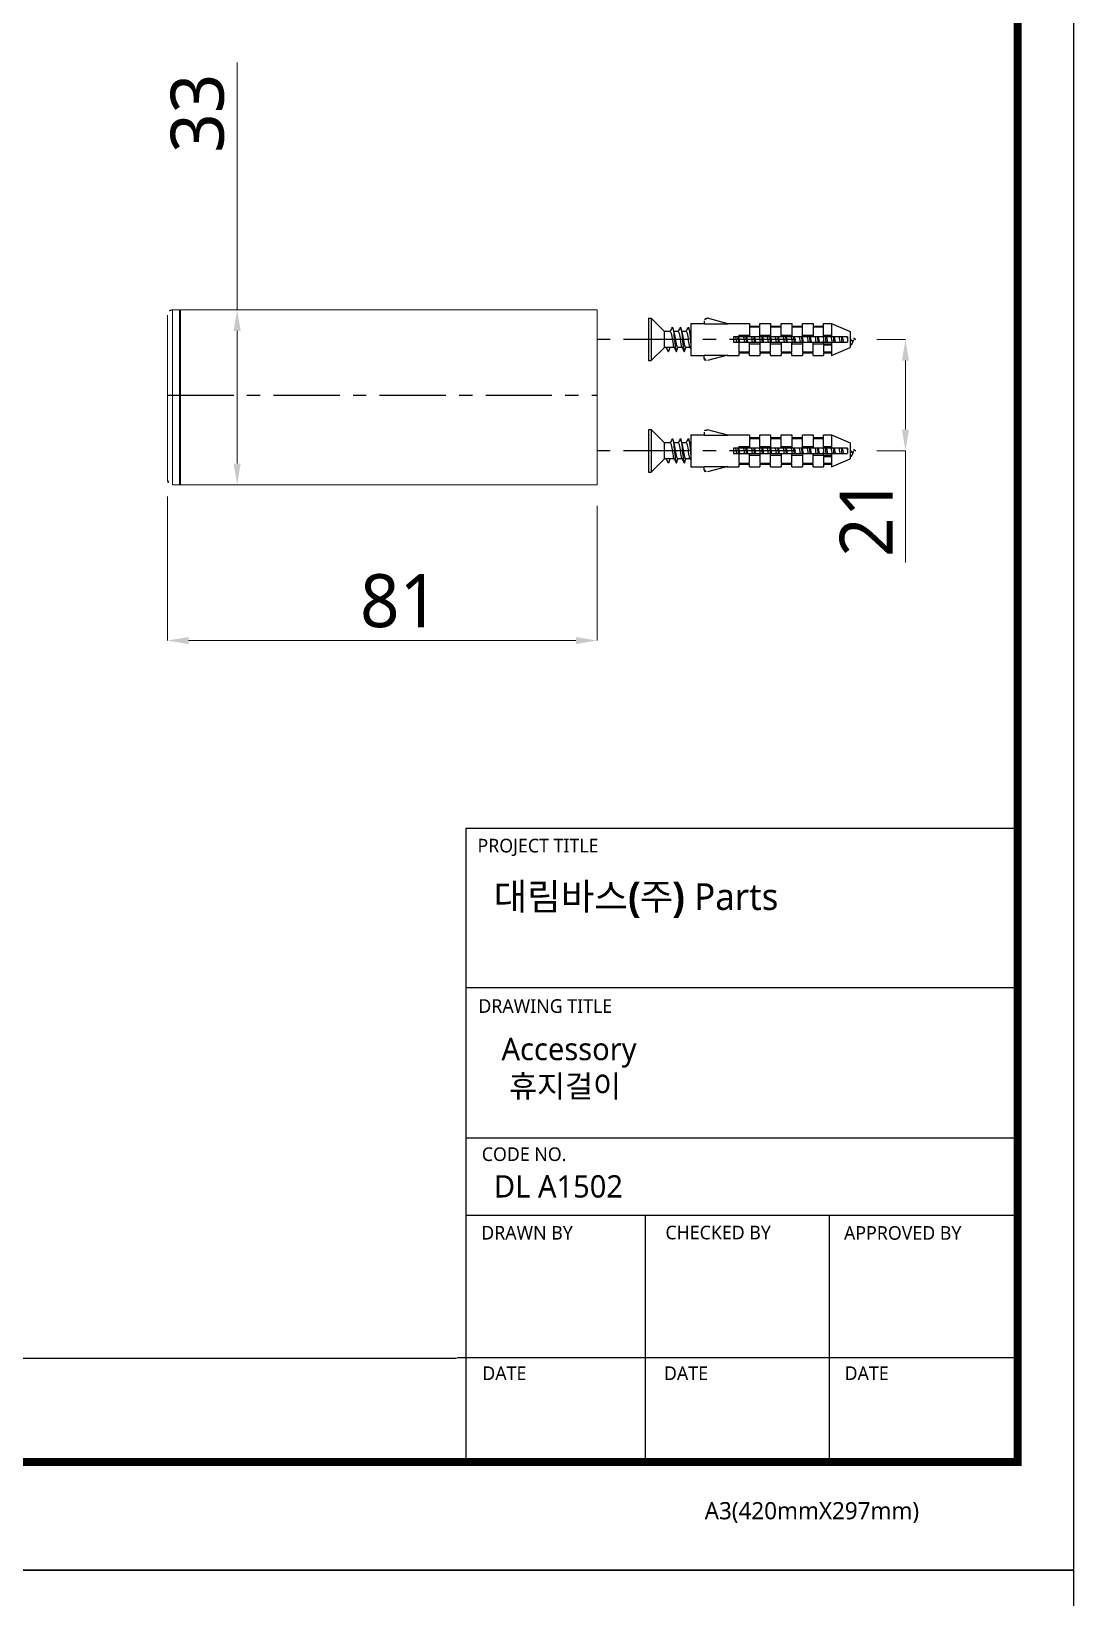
# Model space of a CAD drawing. Extents: x 16296675745 to 16296677481, y -37409619395 to -37409618123.
# Drawn here: x 16296676919 to 16296677115.5, y -37409618707.7 to -37409618412.5 of the extents above; entities that cross this region are included whole.
import ezdxf

# ---------------------------------------------------------------- set-up
doc = ezdxf.new("R2010")
doc.units = 0
doc.header["$LTSCALE"] = 10
doc.header["$MEASUREMENT"] = 0
doc.header["$PDMODE"] = 3
doc.header["$PDSIZE"] = -10
doc.linetypes.add('CENTER', pattern=[2, 1.25, -0.25, 0.25, -0.25])
doc.layers.get('0').update_dxf_attribs({"linetype": 'CONTINUOUS'})
doc.layers.get('DEFPOINTS').update_dxf_attribs({"linetype": 'CONTINUOUS'})
doc.styles.add('Daelim Dimension', font='')
doc.styles.get('Daelim Dimension').set_extended_font_data('NanumGothic')
doc.dimstyles.new('DEFAULT', dxfattribs={"dimscale": 2, "dimtxt": 2, "dimasz": 2, "dimexe": 0, "dimexo": 2, "dimgap": 1, "dimtad": 1, "dimdec": 1, "dimzin": 9, "dimdsep": 46, "dimtxsty": 'Daelim Dimension', "dimcen": 0.5, "dimclrd": 252, "dimclre": 252, "dimclrt": 3, "dimadec": 1, "dimazin": 0, "dimtfac": 1, "dimtdec": 1, "dimtix": 1, "dimtmove": 0, "dimatfit": 3, "dimfxl": 1, "dimtolj": 1, "dimtzin": 1, "dimlwd": 9, "dimlwe": 9, "dimarcsym": 0})

# ---------------------------------------------------------------- blocks, each defined once
blk = doc.blocks.new('*D22')
at = {"color": 5, "lineweight": 9, "transparency": 16777216}
for p, q in [((16296676944.68835, -37409618500.18749), (16296676944.68835, -37409618527.34807)), ((16296677025.68835, -37409618501.9872), (16296677025.68835, -37409618527.34807)), ((16296677021.68835, -37409618527.34807), (16296676948.68835, -37409618527.34807))]:
    blk.add_line(p, q, dxfattribs=at)
at = {"color": 5, "transparency": 16777216}
for points in [[(16296676948.68835, -37409618526.6814), (16296676948.68835, -37409618528.01473), (16296676944.68835, -37409618527.34807)], [(16296677021.68835, -37409618526.6814), (16296677021.68835, -37409618528.01473), (16296677025.68835, -37409618527.34807)]]:
    blk.add_solid(points, dxfattribs=at)
at = {"layer": 'DEFPOINTS', "color": 0, "transparency": 16777216}
for p in [(16296676944.68835, -37409618496.18749), (16296677025.68835, -37409618497.9872), (16296676944.68835, -37409618527.34807)]:
    blk.add_point(p, dxfattribs=at)
at = {"color": 7, "transparency": 16777216, "insert": (16296676988.45468, -37409618519.90458), "char_height": 10, "attachment_point": 5, "style": 'Daelim Dimension'}
blk.add_mtext('\\A1;81', dxfattribs=at)
blk = doc.blocks.new('*D23')
at = {"color": 5, "lineweight": 9, "transparency": 16777216}
for p, q in [((16296676957.84117, -37409618464.98896), (16296676957.84117, -37409618418.36848)), ((16296676950.98661, -37409618464.98896), (16296676957.84117, -37409618464.98896)), ((16296676957.84117, -37409618493.9872), (16296676957.84117, -37409618468.98896)), ((16296676951.18835, -37409618497.9872), (16296676957.84117, -37409618497.9872))]:
    blk.add_line(p, q, dxfattribs=at)
at = {"color": 5, "transparency": 16777216}
for points in [[(16296676957.1745, -37409618468.98896), (16296676958.50783, -37409618468.98896), (16296676957.84117, -37409618464.98896)], [(16296676957.1745, -37409618493.9872), (16296676958.50783, -37409618493.9872), (16296676957.84117, -37409618497.9872)]]:
    blk.add_solid(points, dxfattribs=at)
at = {"layer": 'DEFPOINTS', "color": 0, "transparency": 16777216}
for p in [(16296676946.98661, -37409618464.98896), (16296676957.84117, -37409618464.98896), (16296676947.18835, -37409618497.9872)]:
    blk.add_point(p, dxfattribs=at)
at = {"color": 7, "transparency": 16777216, "insert": (16296676950.39053, -37409618427.96505), "char_height": 10, "attachment_point": 5, "rotation": 90, "style": 'Daelim Dimension'}
blk.add_mtext('\\A1;33', dxfattribs=at)
blk = doc.blocks.new('*D21')
at = {"color": 5, "lineweight": 9, "transparency": 16777216}
for p, q in [((16296677078.3871, -37409618470.593918), (16296677083.81526, -37409618470.593918)), ((16296677083.81526, -37409618474.593918), (16296677083.81526, -37409618487.593918)), ((16296677078.3871, -37409618491.593918), (16296677083.81526, -37409618491.593918)), ((16296677083.81526, -37409618491.593918), (16296677083.81526, -37409618512.655434))]:
    blk.add_line(p, q, dxfattribs=at)
at = {"color": 5, "transparency": 16777216}
for points in [[(16296677083.14859, -37409618474.593918), (16296677084.48192, -37409618474.593918), (16296677083.81526, -37409618470.593918)], [(16296677083.14859, -37409618487.593918), (16296677084.48192, -37409618487.593918), (16296677083.81526, -37409618491.593918)]]:
    blk.add_solid(points, dxfattribs=at)
at = {"layer": 'DEFPOINTS', "color": 0, "transparency": 16777216}
for p in [(16296677074.3871, -37409618470.593918), (16296677074.3871, -37409618491.593918), (16296677083.81526, -37409618491.593918)]:
    blk.add_point(p, dxfattribs=at)
at = {"color": 7, "transparency": 16777216, "insert": (16296677076.421841, -37409618504.12468), "char_height": 10, "attachment_point": 5, "rotation": 90, "style": 'Daelim Dimension'}
blk.add_mtext('\\A1;21', dxfattribs=at)

msp = doc.modelspace()

# ---------------------------------------------------------------- linework, layer by layer
at = {"color": 7, "linetype": 'Continuous', "lineweight": 15}
for p, q in [((16296676944.688351, -37409618496.187492), (16296676944.688351, -37409618466.000328)), ((16296676946.98661, -37409618464.98896), (16296676945.67963, -37409618465.000366)), ((16296677025.688351, -37409618464.987198), (16296676947.188351, -37409618464.987198)), ((16296676947.188351, -37409618464.987198), (16296676947.188351, -37409618497.987198)), ((16296677025.688351, -37409618464.987198), (16296677025.688351, -37409618497.987198)), ((16296676944.688351, -37409618496.974068), (16296676944.688351, -37409618496.187492)), ((16296676945.67963, -37409618497.97403), (16296676946.98661, -37409618497.985443)), ((16296676947.188351, -37409618497.987198), (16296677025.688351, -37409618497.987198))]:
    msp.add_line(p, q, dxfattribs=at)
at = {"color": 8, "linetype": 'Continuous', "lineweight": 15}
for p, q in [((16296676945.67963, -37409618465.000366), (16296676945.67963, -37409618497.97403)), ((16296676946.98661, -37409618497.985443), (16296676946.98661, -37409618464.98896))]:
    msp.add_line(p, q, dxfattribs=at)
at = {"color": 7, "linetype": 'Continuous'}
for p, q in [((16296677035.387091, -37409618466.593918), (16296677035.887091, -37409618466.593918)), ((16296677035.387091, -37409618466.593918), (16296677035.387091, -37409618474.593903)), ((16296677035.887091, -37409618466.593918), (16296677038.38711, -37409618469.09391)), ((16296677035.887091, -37409618466.593918), (16296677035.887091, -37409618474.593918)), ((16296677039.480101, -37409618469.093918), (16296677038.3871, -37409618469.093918)), ((16296677038.38711, -37409618472.09391), (16296677038.38711, -37409618469.09391)), ((16296677039.52795, -37409618468.93573), (16296677039.444019, -37409618469.09391)), ((16296677040.243441, -37409618469.268494), (16296677040.184891, -37409618469.09391)), ((16296677040.980101, -37409618469.093918), (16296677040.184891, -37409618469.093918)), ((16296677041.02796, -37409618468.93573), (16296677040.944031, -37409618469.09391)), ((16296677041.74341, -37409618469.268494), (16296677041.667749, -37409618469.04277)), ((16296677042.480101, -37409618469.093918), (16296677041.684891, -37409618469.093918)), ((16296677043.24342, -37409618469.268494), (16296677043.167721, -37409618469.04277)), ((16296677043.3871, -37409618469.093918), (16296677043.184891, -37409618469.093918)), ((16296677043.3871, -37409618467.593918), (16296677045.887091, -37409618467.593918)), ((16296677043.3871, -37409618467.593918), (16296677043.3871, -37409618473.593918)), ((16296677045.887091, -37409618467.63588), (16296677050.341579, -37409618467.63588)), ((16296677045.8871, -37409618467.093918), (16296677045.8871, -37409618467.63588)), ((16296677050.34157, -37409618467.63588), (16296677046.51651, -37409618466.610947)), ((16296677050.184959, -37409618467.593918), (16296677054.387079, -37409618467.593918)), ((16296677054.387079, -37409618467.593918), (16296677054.387079, -37409618468.09391)), ((16296677054.387079, -37409618468.09391), (16296677056.387079, -37409618468.09391)), ((16296677054.387079, -37409618468.244217), (16296677056.387079, -37409618468.244217)), ((16296677054.387079, -37409618468.244217), (16296677054.387079, -37409618470.09391)), ((16296677056.387079, -37409618467.593918), (16296677058.387079, -37409618467.593918)), ((16296677056.387079, -37409618468.09391), (16296677056.387079, -37409618467.593971)), ((16296677056.387079, -37409618470.09391), (16296677056.387079, -37409618468.244217)), ((16296677058.387079, -37409618467.593971), (16296677058.387079, -37409618468.09391)), ((16296677058.387079, -37409618468.09391), (16296677060.387079, -37409618468.09391)), ((16296677058.387079, -37409618468.244217), (16296677060.387079, -37409618468.244217)), ((16296677058.387079, -37409618468.244217), (16296677058.387079, -37409618470.09391)), ((16296677060.387079, -37409618467.593918), (16296677062.387079, -37409618467.593918)), ((16296677060.387079, -37409618468.09391), (16296677060.387079, -37409618467.593971)), ((16296677060.387079, -37409618470.09391), (16296677060.387079, -37409618468.244217)), ((16296677062.387079, -37409618467.593971), (16296677062.387079, -37409618468.09391)), ((16296677062.387079, -37409618468.09391), (16296677064.387091, -37409618468.09391)), ((16296677062.387079, -37409618468.244217), (16296677064.387091, -37409618468.244217)), ((16296677062.387079, -37409618468.244217), (16296677062.387079, -37409618470.09391)), ((16296677064.387091, -37409618467.593918), (16296677066.387091, -37409618467.593918)), ((16296677064.387091, -37409618468.09391), (16296677064.387091, -37409618467.593971)), ((16296677064.387091, -37409618470.09391), (16296677064.387091, -37409618468.244217)), ((16296677066.387091, -37409618467.593971), (16296677066.387091, -37409618468.09391)), ((16296677066.387091, -37409618468.09391), (16296677068.387091, -37409618468.09391)), ((16296677066.387091, -37409618468.244217), (16296677068.387091, -37409618468.244217)), ((16296677066.387091, -37409618468.244217), (16296677066.387091, -37409618470.09391)), ((16296677068.387091, -37409618467.593918), (16296677069.8871, -37409618467.593918)), ((16296677068.387091, -37409618468.09391), (16296677068.387091, -37409618467.593971)), ((16296677068.387091, -37409618470.09391), (16296677068.387091, -37409618468.244217)), ((16296677069.8871, -37409618467.593918), (16296677073.38711, -37409618469.09391)), ((16296677069.8871, -37409618467.593918), (16296677069.8871, -37409618470.09391)), ((16296677073.38711, -37409618469.09391), (16296677073.38711, -37409618472.09391)), ((16296677072.8871, -37409618470.093918), (16296677051.3871, -37409618470.09391)), ((16296677051.3871, -37409618470.09391), (16296677051.3871, -37409618471.09391)), ((16296677051.3871, -37409618471.09391), (16296677072.8871, -37409618471.093918)), ((16296677052.387079, -37409618469.789307), (16296677054.387079, -37409618469.789307)), ((16296677052.387079, -37409618469.789307), (16296677052.387079, -37409618470.09391)), ((16296677052.387079, -37409618471.09391), (16296677052.387079, -37409618472.943619)), ((16296677054.387079, -37409618472.943619), (16296677054.387079, -37409618471.09391)), ((16296677054.387079, -37409618471.398521), (16296677056.387079, -37409618471.398521)), ((16296677056.387079, -37409618469.789307), (16296677058.387079, -37409618469.789307)), ((16296677056.387079, -37409618471.09391), (16296677056.387079, -37409618472.943619)), ((16296677058.387079, -37409618472.943619), (16296677058.387079, -37409618471.09391)), ((16296677058.387079, -37409618471.398521), (16296677060.387079, -37409618471.398521)), ((16296677060.387079, -37409618469.789307), (16296677062.387079, -37409618469.789307)), ((16296677060.387079, -37409618471.09391), (16296677060.387079, -37409618472.943619)), ((16296677062.387079, -37409618472.943619), (16296677062.387079, -37409618471.09391)), ((16296677062.387079, -37409618471.398521), (16296677064.387091, -37409618471.398521)), ((16296677064.387091, -37409618469.789307), (16296677066.387091, -37409618469.789307)), ((16296677064.387091, -37409618471.09391), (16296677064.387091, -37409618472.943619)), ((16296677066.387091, -37409618472.943619), (16296677066.387091, -37409618471.09391)), ((16296677066.387091, -37409618471.398521), (16296677069.8871, -37409618471.398521)), ((16296677068.387091, -37409618469.789307), (16296677069.8871, -37409618469.789307)), ((16296677068.387091, -37409618470.794373), (16296677068.43516, -37409618471.085991)), ((16296677068.387091, -37409618471.398521), (16296677068.387091, -37409618470.794373)), ((16296677068.387091, -37409618471.641724), (16296677069.8871, -37409618471.641724)), ((16296677068.387091, -37409618471.641724), (16296677068.387091, -37409618472.943619)), ((16296677069.8871, -37409618471.09391), (16296677069.8871, -37409618473.593918)), ((16296677072.887119, -37409618470.09391), (16296677072.887119, -37409618471.09391)), ((16296677073.38711, -37409618471.355743), (16296677073.517879, -37409618471.572891)), ((16296677035.387091, -37409618474.593918), (16296677035.887091, -37409618474.593918)), ((16296677035.887091, -37409618474.593918), (16296677038.38711, -37409618472.09391)), ((16296677040.194019, -37409618472.093918), (16296677038.38711, -37409618472.09391)), ((16296677039.137079, -37409618472.892906), (16296677038.730089, -37409618472.09391)), ((16296677039.37709, -37409618472.09391), (16296677039.137079, -37409618472.892906)), ((16296677041.694019, -37409618472.093918), (16296677040.8771, -37409618472.093918)), ((16296677043.194019, -37409618472.093918), (16296677042.3771, -37409618472.093918)), ((16296677043.3871, -37409618473.593918), (16296677045.887091, -37409618473.593918)), ((16296677045.887091, -37409618473.551964), (16296677050.341579, -37409618473.551964)), ((16296677045.887091, -37409618474.09391), (16296677045.887091, -37409618473.551964)), ((16296677050.341579, -37409618473.551964), (16296677046.51651, -37409618474.576881)), ((16296677050.184959, -37409618473.593918), (16296677052.387079, -37409618473.593918)), ((16296677052.387079, -37409618472.943619), (16296677054.387079, -37409618472.943619)), ((16296677052.387079, -37409618473.09391), (16296677054.387079, -37409618473.09391)), ((16296677052.387079, -37409618473.09391), (16296677052.387079, -37409618473.593918)), ((16296677054.387079, -37409618473.593857), (16296677054.387079, -37409618473.09391)), ((16296677054.387079, -37409618473.593918), (16296677056.387079, -37409618473.593918)), ((16296677056.387079, -37409618472.943619), (16296677058.387079, -37409618472.943619)), ((16296677056.387079, -37409618473.09391), (16296677058.387079, -37409618473.09391)), ((16296677056.387079, -37409618473.09391), (16296677056.387079, -37409618473.593857)), ((16296677058.387079, -37409618473.593857), (16296677058.387079, -37409618473.09391)), ((16296677058.387079, -37409618473.593918), (16296677060.387079, -37409618473.593918)), ((16296677060.387079, -37409618472.943619), (16296677062.387079, -37409618472.943619)), ((16296677060.387079, -37409618473.09391), (16296677062.387079, -37409618473.09391)), ((16296677060.387079, -37409618473.09391), (16296677060.387079, -37409618473.593857)), ((16296677062.387079, -37409618473.593857), (16296677062.387079, -37409618473.09391)), ((16296677062.387079, -37409618473.593918), (16296677064.387091, -37409618473.593918)), ((16296677064.387091, -37409618472.943619), (16296677066.387091, -37409618472.943619)), ((16296677064.387091, -37409618473.09391), (16296677066.387091, -37409618473.09391)), ((16296677064.387091, -37409618473.09391), (16296677064.387091, -37409618473.593857)), ((16296677066.387091, -37409618473.593857), (16296677066.387091, -37409618473.09391)), ((16296677066.387091, -37409618473.593918), (16296677068.387091, -37409618473.593918)), ((16296677068.387091, -37409618472.943619), (16296677069.8871, -37409618472.943619)), ((16296677068.387091, -37409618473.09391), (16296677069.8871, -37409618473.09391)), ((16296677068.387091, -37409618473.09391), (16296677068.387091, -37409618473.593857)), ((16296677069.8871, -37409618473.593918), (16296677073.38711, -37409618472.09391)), ((16296677035.387091, -37409618487.593918), (16296677035.887091, -37409618487.593918)), ((16296677035.387091, -37409618487.593918), (16296677035.387091, -37409618495.593903)), ((16296677035.887091, -37409618487.593918), (16296677038.38711, -37409618490.09391)), ((16296677035.887091, -37409618487.593918), (16296677035.887091, -37409618495.593918)), ((16296677043.3871, -37409618488.593918), (16296677045.887091, -37409618488.593918)), ((16296677043.3871, -37409618488.593918), (16296677043.3871, -37409618494.593918)), ((16296677045.887091, -37409618488.63588), (16296677050.341579, -37409618488.63588)), ((16296677045.8871, -37409618488.093918), (16296677045.8871, -37409618488.63588)), ((16296677050.34157, -37409618488.63588), (16296677046.51651, -37409618487.610947)), ((16296677050.184959, -37409618488.593918), (16296677054.387079, -37409618488.593918)), ((16296677054.387079, -37409618488.593918), (16296677054.387079, -37409618489.09391)), ((16296677054.387079, -37409618489.09391), (16296677056.387079, -37409618489.09391)), ((16296677054.387079, -37409618489.244217), (16296677056.387079, -37409618489.244217)), ((16296677054.387079, -37409618489.244217), (16296677054.387079, -37409618491.09391)), ((16296677056.387079, -37409618488.593918), (16296677058.387079, -37409618488.593918)), ((16296677056.387079, -37409618489.09391), (16296677056.387079, -37409618488.593971)), ((16296677056.387079, -37409618491.09391), (16296677056.387079, -37409618489.244217)), ((16296677058.387079, -37409618488.593971), (16296677058.387079, -37409618489.09391)), ((16296677058.387079, -37409618489.09391), (16296677060.387079, -37409618489.09391)), ((16296677058.387079, -37409618489.244217), (16296677060.387079, -37409618489.244217)), ((16296677058.387079, -37409618489.244217), (16296677058.387079, -37409618491.09391)), ((16296677060.387079, -37409618488.593918), (16296677062.387079, -37409618488.593918)), ((16296677060.387079, -37409618489.09391), (16296677060.387079, -37409618488.593971)), ((16296677060.387079, -37409618491.09391), (16296677060.387079, -37409618489.244217)), ((16296677062.387079, -37409618488.593971), (16296677062.387079, -37409618489.09391)), ((16296677062.387079, -37409618489.09391), (16296677064.387091, -37409618489.09391)), ((16296677062.387079, -37409618489.244217), (16296677064.387091, -37409618489.244217)), ((16296677062.387079, -37409618489.244217), (16296677062.387079, -37409618491.09391)), ((16296677064.387091, -37409618488.593918), (16296677066.387091, -37409618488.593918)), ((16296677064.387091, -37409618489.09391), (16296677064.387091, -37409618488.593971)), ((16296677064.387091, -37409618491.09391), (16296677064.387091, -37409618489.244217)), ((16296677066.387091, -37409618488.593971), (16296677066.387091, -37409618489.09391)), ((16296677066.387091, -37409618489.09391), (16296677068.387091, -37409618489.09391)), ((16296677066.387091, -37409618489.244217), (16296677068.387091, -37409618489.244217)), ((16296677066.387091, -37409618489.244217), (16296677066.387091, -37409618491.09391)), ((16296677068.387091, -37409618488.593918), (16296677069.8871, -37409618488.593918)), ((16296677068.387091, -37409618489.09391), (16296677068.387091, -37409618488.593971)), ((16296677068.387091, -37409618491.09391), (16296677068.387091, -37409618489.244217)), ((16296677069.8871, -37409618488.593918), (16296677073.38711, -37409618490.09391)), ((16296677069.8871, -37409618488.593918), (16296677069.8871, -37409618491.09391)), ((16296677039.480101, -37409618490.093918), (16296677038.3871, -37409618490.093918)), ((16296677038.38711, -37409618493.09391), (16296677038.38711, -37409618490.09391)), ((16296677039.52795, -37409618489.93573), (16296677039.444019, -37409618490.09391)), ((16296677040.243441, -37409618490.268494), (16296677040.184891, -37409618490.09391)), ((16296677040.980101, -37409618490.093918), (16296677040.184891, -37409618490.093918)), ((16296677041.02796, -37409618489.93573), (16296677040.944031, -37409618490.09391)), ((16296677041.74341, -37409618490.268494), (16296677041.667749, -37409618490.04277)), ((16296677042.480101, -37409618490.093918), (16296677041.684891, -37409618490.093918)), ((16296677043.24342, -37409618490.268494), (16296677043.167721, -37409618490.04277)), ((16296677043.3871, -37409618490.093918), (16296677043.184891, -37409618490.093918)), ((16296677072.8871, -37409618491.093918), (16296677051.3871, -37409618491.09391)), ((16296677051.3871, -37409618491.09391), (16296677051.3871, -37409618492.09391)), ((16296677051.3871, -37409618492.09391), (16296677072.8871, -37409618492.093918)), ((16296677052.387079, -37409618490.789307), (16296677054.387079, -37409618490.789307)), ((16296677052.387079, -37409618490.789307), (16296677052.387079, -37409618491.09391)), ((16296677052.387079, -37409618492.09391), (16296677052.387079, -37409618493.943619)), ((16296677054.387079, -37409618493.943619), (16296677054.387079, -37409618492.09391)), ((16296677054.387079, -37409618492.398521), (16296677056.387079, -37409618492.398521)), ((16296677056.387079, -37409618490.789307), (16296677058.387079, -37409618490.789307)), ((16296677056.387079, -37409618492.09391), (16296677056.387079, -37409618493.943619)), ((16296677058.387079, -37409618493.943619), (16296677058.387079, -37409618492.09391)), ((16296677058.387079, -37409618492.398521), (16296677060.387079, -37409618492.398521)), ((16296677060.387079, -37409618490.789307), (16296677062.387079, -37409618490.789307)), ((16296677060.387079, -37409618492.09391), (16296677060.387079, -37409618493.943619)), ((16296677062.387079, -37409618493.943619), (16296677062.387079, -37409618492.09391)), ((16296677062.387079, -37409618492.398521), (16296677064.387091, -37409618492.398521)), ((16296677064.387091, -37409618490.789307), (16296677066.387091, -37409618490.789307)), ((16296677064.387091, -37409618492.09391), (16296677064.387091, -37409618493.943619)), ((16296677066.387091, -37409618493.943619), (16296677066.387091, -37409618492.09391)), ((16296677066.387091, -37409618492.398521), (16296677069.8871, -37409618492.398521)), ((16296677068.387091, -37409618490.789307), (16296677069.8871, -37409618490.789307)), ((16296677068.387091, -37409618491.794373), (16296677068.43516, -37409618492.085991)), ((16296677068.387091, -37409618492.398521), (16296677068.387091, -37409618491.794373)), ((16296677068.387091, -37409618492.641724), (16296677069.8871, -37409618492.641724)), ((16296677068.387091, -37409618492.641724), (16296677068.387091, -37409618493.943619)), ((16296677069.8871, -37409618492.09391), (16296677069.8871, -37409618494.593918)), ((16296677072.887119, -37409618491.09391), (16296677072.887119, -37409618492.09391)), ((16296677073.38711, -37409618490.09391), (16296677073.38711, -37409618493.09391)), ((16296677073.38711, -37409618492.355743), (16296677073.517879, -37409618492.572891)), ((16296677035.387091, -37409618495.593918), (16296677035.887091, -37409618495.593918)), ((16296677035.887091, -37409618495.593918), (16296677038.38711, -37409618493.09391)), ((16296677040.194019, -37409618493.093918), (16296677038.38711, -37409618493.09391)), ((16296677039.137079, -37409618493.892906), (16296677038.730089, -37409618493.09391)), ((16296677039.37709, -37409618493.09391), (16296677039.137079, -37409618493.892906)), ((16296677041.694019, -37409618493.093918), (16296677040.8771, -37409618493.093918)), ((16296677043.194019, -37409618493.093918), (16296677042.3771, -37409618493.093918)), ((16296677043.3871, -37409618494.593918), (16296677045.887091, -37409618494.593918)), ((16296677045.887091, -37409618494.551964), (16296677050.341579, -37409618494.551964)), ((16296677045.887091, -37409618495.09391), (16296677045.887091, -37409618494.551964)), ((16296677050.341579, -37409618494.551964), (16296677046.51651, -37409618495.576881)), ((16296677050.184959, -37409618494.593918), (16296677052.387079, -37409618494.593918)), ((16296677052.387079, -37409618493.943619), (16296677054.387079, -37409618493.943619)), ((16296677052.387079, -37409618494.09391), (16296677054.387079, -37409618494.09391)), ((16296677052.387079, -37409618494.09391), (16296677052.387079, -37409618494.593918)), ((16296677054.387079, -37409618494.593857), (16296677054.387079, -37409618494.09391)), ((16296677054.387079, -37409618494.593918), (16296677056.387079, -37409618494.593918)), ((16296677056.387079, -37409618493.943619), (16296677058.387079, -37409618493.943619)), ((16296677056.387079, -37409618494.09391), (16296677058.387079, -37409618494.09391)), ((16296677056.387079, -37409618494.09391), (16296677056.387079, -37409618494.593857)), ((16296677058.387079, -37409618494.593857), (16296677058.387079, -37409618494.09391)), ((16296677058.387079, -37409618494.593918), (16296677060.387079, -37409618494.593918)), ((16296677060.387079, -37409618493.943619), (16296677062.387079, -37409618493.943619)), ((16296677060.387079, -37409618494.09391), (16296677062.387079, -37409618494.09391)), ((16296677060.387079, -37409618494.09391), (16296677060.387079, -37409618494.593857)), ((16296677062.387079, -37409618494.593857), (16296677062.387079, -37409618494.09391)), ((16296677062.387079, -37409618494.593918), (16296677064.387091, -37409618494.593918)), ((16296677064.387091, -37409618493.943619), (16296677066.387091, -37409618493.943619)), ((16296677064.387091, -37409618494.09391), (16296677066.387091, -37409618494.09391)), ((16296677064.387091, -37409618494.09391), (16296677064.387091, -37409618494.593857)), ((16296677066.387091, -37409618494.593857), (16296677066.387091, -37409618494.09391)), ((16296677066.387091, -37409618494.593918), (16296677068.387091, -37409618494.593918)), ((16296677068.387091, -37409618493.943619), (16296677069.8871, -37409618493.943619)), ((16296677068.387091, -37409618494.09391), (16296677069.8871, -37409618494.09391)), ((16296677068.387091, -37409618494.09391), (16296677068.387091, -37409618494.593857)), ((16296677069.8871, -37409618494.593918), (16296677073.38711, -37409618493.09391))]:
    msp.add_line(p, q, dxfattribs=at)
at = {"color": 1, "linetype": 'CENTER'}
for p, q in [((16296677063.137091, -37409618470.59391), (16296677025.688351, -37409618470.59391)), ((16296676944.688351, -37409618481.09391), (16296677025.688351, -37409618481.09391)), ((16296677063.137091, -37409618491.59391), (16296677025.688351, -37409618491.59391))]:
    msp.add_line(p, q, dxfattribs=at)
at = {"color": 5, "ltscale": 40}
for p, q in [((16296677104.98695, -37409618562.75621), (16296677000.94385, -37409618562.75621)), ((16296677104.98695, -37409618592.829224), (16296677000.94385, -37409618592.829224)), ((16296677104.98695, -37409618592.829224), (16296677000.94385, -37409618592.829224)), ((16296677104.98695, -37409618621.118896), (16296677000.94385, -37409618621.118896)), ((16296677104.98695, -37409618621.118896), (16296677000.94385, -37409618621.118896)), ((16296677104.98695, -37409618635.709557), (16296677000.94385, -37409618635.709557)), ((16296677104.98695, -37409618635.709557), (16296677000.94385, -37409618635.709557)), ((16296677034.737949, -37409618635.709557), (16296677034.737949, -37409618682.15654)), ((16296677069.4205, -37409618635.709557), (16296677069.4205, -37409618682.15654)), ((16296677104.98695, -37409618662.540199), (16296676999.299299, -37409618662.540199)), ((16296677104.98695, -37409618662.540199), (16296677001.75445, -37409618662.540199)), ((16296677104.98695, -37409618682.15654), (16296677015.821739, -37409618682.15654))]:
    msp.add_line(p, q, dxfattribs=at)
at = {"color": 5, "ltscale": 0.5}
msp.add_line((16296677000.94385, -37409618562.75621), (16296677000.94385, -37409618682.785881), dxfattribs=at)
at = {"color": 5}
msp.add_line((16296676474.98683, -37409618662.614609), (16296676999.17411, -37409618662.614609), dxfattribs=at)
at = {"ltscale": 0.5}
for points in [[(16296676464.518641, -37409618702.581497), (16296677115.518641, -37409618702.581497), (16296677115.518641, -37409618225.581497), (16296676464.518641, -37409618225.581497)], [(16296676464.518641, -37409619179.581497), (16296677115.518641, -37409619179.581497), (16296677115.518641, -37409618702.581497), (16296676464.518641, -37409618702.581497)]]:
    msp.add_lwpolyline(points, close=True, dxfattribs=at)
at = {"color": 5, "linetype": 'ByBlock', "lineweight": 200, "const_width": 1.5}
msp.add_lwpolyline([(16296676474.98683, -37409618682.156776), (16296677104.98683, -37409618682.156776), (16296677104.98683, -37409618236.656776), (16296676474.98683, -37409618236.656776)], close=True, dxfattribs=at)
at = {"color": 7, "linetype": 'Continuous'}
for points in [[(16296677039.480089, -37409618469.09391), (16296677039.53784, -37409618469.137604), (16296677039.5965, -37409618469.268784), (16296677039.6544, -37409618469.476341), (16296677039.711361, -37409618469.744362), (16296677039.769621, -37409618470.068352), (16296677039.82777, -37409618470.422707), (16296677039.884729, -37409618470.779694), (16296677039.94223, -37409618471.129311), (16296677039.999189, -37409618471.445267), (16296677040.05578, -37409618471.711548), (16296677040.11364, -37409618471.918999), (16296677040.15777, -37409618472.025627)], [(16296677039.83909, -37409618468.341217), (16296677039.691851, -37409618468.62368), (16296677039.52795, -37409618468.93573)], [(16296677039.83909, -37409618468.341217), (16296677039.86755, -37409618468.302628), (16296677039.91972, -37409618468.31633), (16296677039.96656, -37409618468.421059)], [(16296677040.184891, -37409618469.09391), (16296677040.16774, -37409618469.04277), (16296677040.06151, -37409618468.717613), (16296677039.96656, -37409618468.421059)], [(16296677039.96656, -37409618468.421059), (16296677039.971889, -37409618468.438393), (16296677040.024059, -37409618468.662956), (16296677040.076229, -37409618468.979424), (16296677040.128401, -37409618469.372673), (16296677040.180571, -37409618469.824028), (16296677040.23274, -37409618470.311996), (16296677040.28491, -37409618470.813408), (16296677040.33708, -37409618471.304352), (16296677040.38929, -37409618471.761513), (16296677040.44146, -37409618472.163101), (16296677040.493629, -37409618472.490067), (16296677040.545799, -37409618472.726807), (16296677040.58909, -37409618472.846619)], [(16296677040.980101, -37409618469.09391), (16296677041.038, -37409618469.137787), (16296677041.096769, -37409618469.269531), (16296677041.154779, -37409618469.477882), (16296677041.21166, -37409618469.745956), (16296677041.268579, -37409618470.062134), (16296677041.325649, -37409618470.409401), (16296677041.382669, -37409618470.766777), (16296677041.44108, -37409618471.122643), (16296677041.499809, -37409618471.448502), (16296677041.557131, -37409618471.717148), (16296677041.614309, -37409618471.920921), (16296677041.65778, -37409618472.025627)], [(16296677041.3391, -37409618468.341217), (16296677041.19186, -37409618468.62368), (16296677041.02796, -37409618468.93573)], [(16296677041.3391, -37409618468.341217), (16296677041.380569, -37409618468.295776), (16296677041.432739, -37409618468.336807), (16296677041.46653, -37409618468.421059)], [(16296677041.667749, -37409618469.04277), (16296677041.56148, -37409618468.717613), (16296677041.46653, -37409618468.421059)], [(16296677041.46653, -37409618468.421059), (16296677041.484909, -37409618468.485237), (16296677041.537081, -37409618468.733994), (16296677041.589251, -37409618469.071213), (16296677041.64146, -37409618469.480858), (16296677041.69363, -37409618469.943466), (16296677041.7458, -37409618470.437027), (16296677041.79797, -37409618470.938049), (16296677041.850149, -37409618471.422691), (16296677041.902321, -37409618471.867912), (16296677041.954491, -37409618472.252533), (16296677042.00666, -37409618472.558228), (16296677042.05883, -37409618472.770477), (16296677042.0891, -37409618472.846619)], [(16296677042.839109, -37409618468.341217), (16296677042.69187, -37409618468.62368), (16296677042.527969, -37409618468.93573), (16296677042.44404, -37409618469.09391)], [(16296677042.48011, -37409618469.09391), (16296677042.537069, -37409618469.136421), (16296677042.594641, -37409618469.263329), (16296677042.652361, -37409618469.467712), (16296677042.70978, -37409618469.736168), (16296677042.76837, -37409618470.060837), (16296677042.82649, -37409618470.414658), (16296677042.883631, -37409618470.772713), (16296677042.942209, -37409618471.129303), (16296677043.001089, -37409618471.455101), (16296677043.05859, -37409618471.723167), (16296677043.11598, -37409618471.925797), (16296677043.157789, -37409618472.025627)], [(16296677042.839109, -37409618468.341217), (16296677042.893629, -37409618468.295776), (16296677042.945801, -37409618468.364037), (16296677042.966539, -37409618468.421059)], [(16296677043.167721, -37409618469.04277), (16296677043.061489, -37409618468.717613), (16296677042.966539, -37409618468.421059)], [(16296677042.966539, -37409618468.421059), (16296677042.997971, -37409618468.538406), (16296677043.05014, -37409618468.810562), (16296677043.10232, -37409618469.167542), (16296677043.15449, -37409618469.592377), (16296677043.206659, -37409618470.064873)], [(16296677040.15777, -37409618472.025627), (16296677040.27795, -37409618472.25209), (16296677040.44186, -37409618472.564163), (16296677040.58909, -37409618472.846619)], [(16296677040.8771, -37409618472.09391), (16296677040.819309, -37409618472.050209), (16296677040.760651, -37409618471.918999), (16296677040.702789, -37409618471.711548), (16296677040.646191, -37409618471.445267), (16296677040.589239, -37409618471.129311), (16296677040.53174, -37409618470.779694), (16296677040.474779, -37409618470.422707), (16296677040.41663, -37409618470.068352), (16296677040.35836, -37409618469.744362), (16296677040.301411, -37409618469.476341), (16296677040.243441, -37409618469.268494)], [(16296677041.65778, -37409618472.025627), (16296677041.77796, -37409618472.25209), (16296677041.94187, -37409618472.564163), (16296677042.0891, -37409618472.846619)], [(16296677042.37711, -37409618472.09391), (16296677042.31946, -37409618472.050407), (16296677042.261311, -37409618471.920921), (16296677042.20414, -37409618471.717148), (16296677042.14682, -37409618471.448502), (16296677042.088091, -37409618471.122643), (16296677042.02968, -37409618470.766777), (16296677041.972651, -37409618470.409401), (16296677041.915581, -37409618470.062134), (16296677041.858669, -37409618469.745956), (16296677041.801781, -37409618469.477882), (16296677041.74341, -37409618469.268494)], [(16296677043.157789, -37409618472.025627), (16296677043.277969, -37409618472.25209), (16296677043.3871, -37409618472.459877)], [(16296677043.206659, -37409618470.064873), (16296677043.311001, -37409618471.061661), (16296677043.363171, -37409618471.538559), (16296677043.3871, -37409618471.736526)], [(16296677043.3871, -37409618469.904221), (16296677043.356791, -37409618469.736168), (16296677043.29936, -37409618469.467712), (16296677043.24342, -37409618469.268494)], [(16296677051.77383, -37409618470.09391), (16296677051.82778, -37409618470.422707), (16296677051.884741, -37409618470.779694), (16296677051.936399, -37409618471.09391)], [(16296677052.209431, -37409618470.09391), (16296677052.23275, -37409618470.311996), (16296677052.28492, -37409618470.813408), (16296677052.31472, -37409618471.09391)], [(16296677052.583401, -37409618471.09391), (16296677052.53174, -37409618470.779694), (16296677052.474779, -37409618470.422707), (16296677052.420839, -37409618470.09391)], [(16296677053.2738, -37409618470.09391), (16296677053.325649, -37409618470.409401), (16296677053.382681, -37409618470.766777), (16296677053.436371, -37409618471.09391)], [(16296677053.70952, -37409618470.09391), (16296677053.74581, -37409618470.437027), (16296677053.797979, -37409618470.938049), (16296677053.81476, -37409618471.09391)], [(16296677054.08338, -37409618471.09391), (16296677054.02968, -37409618470.766777), (16296677053.972651, -37409618470.409401), (16296677053.920811, -37409618470.09391)], [(16296677054.773809, -37409618470.09391), (16296677054.82649, -37409618470.414658), (16296677054.883631, -37409618470.772713), (16296677054.93642, -37409618471.09391)], [(16296677055.209709, -37409618470.09391), (16296677055.311001, -37409618471.061661), (16296677055.31456, -37409618471.09391)], [(16296677055.58342, -37409618471.09391), (16296677055.53063, -37409618470.772713), (16296677055.473499, -37409618470.414658), (16296677055.42078, -37409618470.09391)], [(16296677056.27379, -37409618470.09391), (16296677056.326679, -37409618470.41571), (16296677056.383751, -37409618470.773399), (16296677056.435089, -37409618471.086037)], [(16296677056.709539, -37409618470.09391), (16296677056.719721, -37409618470.187828), (16296677056.771891, -37409618470.688087), (16296677056.8146, -37409618471.09391)], [(16296677057.083361, -37409618471.09391), (16296677057.03072, -37409618470.773399), (16296677056.97369, -37409618470.41571), (16296677056.92079, -37409618470.09391)], [(16296677057.77383, -37409618470.09391), (16296677057.82778, -37409618470.422707), (16296677057.884741, -37409618470.779694), (16296677057.936399, -37409618471.09391)], [(16296677058.209431, -37409618470.09391), (16296677058.23275, -37409618470.311996), (16296677058.28492, -37409618470.813408), (16296677058.31472, -37409618471.09391)], [(16296677058.583401, -37409618471.09391), (16296677058.53174, -37409618470.779694), (16296677058.474779, -37409618470.422707), (16296677058.420839, -37409618470.09391)], [(16296677059.273809, -37409618470.09391), (16296677059.325649, -37409618470.409401), (16296677059.382681, -37409618470.766777), (16296677059.436371, -37409618471.09391)], [(16296677059.70952, -37409618470.09391), (16296677059.74581, -37409618470.437027), (16296677059.797979, -37409618470.938049), (16296677059.81477, -37409618471.09391)], [(16296677060.08338, -37409618471.09391), (16296677060.02968, -37409618470.766777), (16296677059.97266, -37409618470.409401), (16296677059.920811, -37409618470.09391)], [(16296677060.773781, -37409618470.09391), (16296677060.82649, -37409618470.414658), (16296677060.883631, -37409618470.772713), (16296677060.93642, -37409618471.09391)], [(16296677061.209709, -37409618470.09391), (16296677061.311001, -37409618471.061661), (16296677061.31456, -37409618471.09391)], [(16296677061.58342, -37409618471.09391), (16296677061.53064, -37409618470.772713), (16296677061.473499, -37409618470.414658), (16296677061.42078, -37409618470.09391)], [(16296677062.27379, -37409618470.09391), (16296677062.326679, -37409618470.41571), (16296677062.383751, -37409618470.773399), (16296677062.435049, -37409618471.086037)], [(16296677062.709539, -37409618470.09391), (16296677062.719721, -37409618470.187828), (16296677062.771891, -37409618470.688087), (16296677062.8146, -37409618471.09391)], [(16296677063.083361, -37409618471.09391), (16296677063.03072, -37409618470.773399), (16296677062.97365, -37409618470.41571), (16296677062.92079, -37409618470.09391)], [(16296677063.77383, -37409618470.09391), (16296677063.82778, -37409618470.422707), (16296677063.884741, -37409618470.779694), (16296677063.936399, -37409618471.09391)], [(16296677064.20944, -37409618470.09391), (16296677064.23275, -37409618470.311996), (16296677064.28492, -37409618470.813408), (16296677064.31472, -37409618471.09391)], [(16296677064.58341, -37409618471.09391), (16296677064.53174, -37409618470.779694), (16296677064.474791, -37409618470.422707), (16296677064.420839, -37409618470.09391)], [(16296677065.273809, -37409618470.09391), (16296677065.325649, -37409618470.409401), (16296677065.382681, -37409618470.766777), (16296677065.436371, -37409618471.09391)], [(16296677065.70952, -37409618470.09391), (16296677065.74581, -37409618470.437027), (16296677065.797979, -37409618470.938049), (16296677065.81473, -37409618471.09391)], [(16296677066.08338, -37409618471.09391), (16296677066.02969, -37409618470.766777), (16296677065.97266, -37409618470.409401), (16296677065.920811, -37409618470.09391)], [(16296677066.773781, -37409618470.09391), (16296677066.8265, -37409618470.414658), (16296677066.883631, -37409618470.772713), (16296677066.93642, -37409618471.09391)], [(16296677067.209709, -37409618470.09391), (16296677067.31101, -37409618471.061661), (16296677067.31452, -37409618471.09391)], [(16296677067.583281, -37409618471.09391), (16296677067.52803, -37409618470.756508), (16296677067.470751, -37409618470.39753), (16296677067.42075, -37409618470.09391)], [(16296677068.273569, -37409618470.09391), (16296677068.285469, -37409618470.162567), (16296677068.3368, -37409618470.479103), (16296677068.387091, -37409618470.794373)], [(16296677068.709499, -37409618470.09391), (16296677068.71969, -37409618470.187828), (16296677068.7719, -37409618470.688087), (16296677068.81461, -37409618471.09391)], [(16296677068.920691, -37409618470.09391), (16296677068.96945, -37409618470.389427), (16296677069.027679, -37409618470.754387), (16296677069.08333, -37409618471.09391)], [(16296677069.769779, -37409618470.09391), (16296677069.798269, -37409618470.255569), (16296677069.854469, -37409618470.59024), (16296677069.9107, -37409618470.9217), (16296677069.94021, -37409618471.084282)], [(16296677070.20792, -37409618470.09391), (16296677070.22789, -37409618470.275223), (16296677070.27981, -37409618470.758858), (16296677070.31661, -37409618471.09391)], [(16296677070.41703, -37409618470.09391), (16296677070.463329, -37409618470.362251), (16296677070.52051, -37409618470.70359), (16296677070.577641, -37409618471.035072), (16296677070.58877, -37409618471.09391)], [(16296677071.270729, -37409618470.09391), (16296677071.28657, -37409618470.161636), (16296677071.345591, -37409618470.432709), (16296677071.404619, -37409618470.705948), (16296677071.46393, -37409618470.967072), (16296677071.496269, -37409618471.09391)], [(16296677071.69875, -37409618470.09391), (16296677071.734171, -37409618470.372063), (16296677071.786131, -37409618470.783417), (16296677071.82695, -37409618471.09391)], [(16296677071.8925, -37409618470.09391), (16296677071.89257, -37409618470.094223), (16296677071.949751, -37409618470.352226), (16296677072.00688, -37409618470.615891), (16296677072.06406, -37409618470.86969), (16296677072.11993, -37409618471.09391)], [(16296677072.761129, -37409618470.09391), (16296677072.7624, -37409618470.096626), (16296677072.83375, -37409618470.27491), (16296677072.887119, -37409618470.417107)], [(16296677073.38711, -37409618470.352768), (16296677073.436119, -37409618470.458961), (16296677073.493299, -37409618470.576828), (16296677073.55047, -37409618470.681129), (16296677073.607651, -37409618470.765823), (16296677073.66482, -37409618470.82682), (16296677073.721991, -37409618470.862244), (16296677073.779169, -37409618470.872429)], [(16296677073.38711, -37409618471.186157), (16296677073.39632, -37409618471.225517), (16296677073.448271, -37409618471.406303), (16296677073.500219, -37409618471.539352), (16296677073.517879, -37409618471.572891)], [(16296677073.517879, -37409618471.572891), (16296677073.552139, -37409618471.620377), (16296677073.60409, -37409618471.647957), (16296677073.65605, -37409618471.623497), (16296677073.70796, -37409618471.551086), (16296677073.75992, -37409618471.437134), (16296677073.778481, -37409618471.387894)], [(16296677073.778481, -37409618471.387894), (16296677073.824961, -37409618471.262131), (16296677073.89547, -37409618471.08345), (16296677073.966749, -37409618470.922127)], [(16296677073.87285, -37409618470.853447), (16296677073.82572, -37409618470.869797), (16296677073.779169, -37409618470.872429)], [(16296677073.966749, -37409618470.922127), (16296677074.03944, -37409618470.783989), (16296677074.05518, -37409618470.761436)], [(16296677039.137079, -37409618472.892906), (16296677039.189289, -37409618472.838226), (16296677039.216551, -37409618472.766777)], [(16296677039.216551, -37409618472.766777), (16296677039.311501, -37409618472.470238), (16296677039.41773, -37409618472.145073), (16296677039.434879, -37409618472.09391)], [(16296677040.58909, -37409618472.846619), (16296677040.597969, -37409618472.862099), (16296677040.650141, -37409618472.889488), (16296677040.702311, -37409618472.807663), (16296677040.71656, -37409618472.766777)], [(16296677040.71656, -37409618472.766777), (16296677040.81148, -37409618472.470238), (16296677040.91774, -37409618472.145073), (16296677040.934891, -37409618472.09391)], [(16296677042.0891, -37409618472.846619), (16296677042.111, -37409618472.879211), (16296677042.16317, -37409618472.879211), (16296677042.216539, -37409618472.766777)], [(16296677042.216539, -37409618472.766777), (16296677042.311489, -37409618472.470238), (16296677042.417749, -37409618472.145073), (16296677042.4349, -37409618472.09391)], [(16296677039.83909, -37409618489.341217), (16296677039.691851, -37409618489.62368), (16296677039.52795, -37409618489.93573)], [(16296677039.83909, -37409618489.341217), (16296677039.86755, -37409618489.302628), (16296677039.91972, -37409618489.31633), (16296677039.96656, -37409618489.421059)], [(16296677040.184891, -37409618490.09391), (16296677040.16774, -37409618490.04277), (16296677040.06151, -37409618489.717613), (16296677039.96656, -37409618489.421059)], [(16296677039.96656, -37409618489.421059), (16296677039.971889, -37409618489.438393), (16296677040.024059, -37409618489.662956), (16296677040.076229, -37409618489.979424), (16296677040.128401, -37409618490.372673), (16296677040.180571, -37409618490.824028), (16296677040.23274, -37409618491.311996), (16296677040.28491, -37409618491.813408), (16296677040.33708, -37409618492.304352), (16296677040.38929, -37409618492.761513), (16296677040.44146, -37409618493.163101), (16296677040.493629, -37409618493.490067), (16296677040.545799, -37409618493.726807), (16296677040.58909, -37409618493.846619)], [(16296677041.3391, -37409618489.341217), (16296677041.19186, -37409618489.62368), (16296677041.02796, -37409618489.93573)], [(16296677041.3391, -37409618489.341217), (16296677041.380569, -37409618489.295776), (16296677041.432739, -37409618489.336807), (16296677041.46653, -37409618489.421059)], [(16296677041.667749, -37409618490.04277), (16296677041.56148, -37409618489.717613), (16296677041.46653, -37409618489.421059)], [(16296677041.46653, -37409618489.421059), (16296677041.484909, -37409618489.485237), (16296677041.537081, -37409618489.733994), (16296677041.589251, -37409618490.071213), (16296677041.64146, -37409618490.480858), (16296677041.69363, -37409618490.943466), (16296677041.7458, -37409618491.437027), (16296677041.79797, -37409618491.938049), (16296677041.850149, -37409618492.422691), (16296677041.902321, -37409618492.867912), (16296677041.954491, -37409618493.252533), (16296677042.00666, -37409618493.558228), (16296677042.05883, -37409618493.770477), (16296677042.0891, -37409618493.846619)], [(16296677042.839109, -37409618489.341217), (16296677042.69187, -37409618489.62368), (16296677042.527969, -37409618489.93573), (16296677042.44404, -37409618490.09391)], [(16296677042.839109, -37409618489.341217), (16296677042.893629, -37409618489.295776), (16296677042.945801, -37409618489.364037), (16296677042.966539, -37409618489.421059)], [(16296677043.167721, -37409618490.04277), (16296677043.061489, -37409618489.717613), (16296677042.966539, -37409618489.421059)], [(16296677042.966539, -37409618489.421059), (16296677042.997971, -37409618489.538406), (16296677043.05014, -37409618489.810562), (16296677043.10232, -37409618490.167542), (16296677043.15449, -37409618490.592377), (16296677043.206659, -37409618491.064873)], [(16296677039.480089, -37409618490.09391), (16296677039.53784, -37409618490.137604), (16296677039.5965, -37409618490.268784), (16296677039.6544, -37409618490.476341), (16296677039.711361, -37409618490.744362), (16296677039.769621, -37409618491.068352), (16296677039.82777, -37409618491.422707), (16296677039.884729, -37409618491.779694), (16296677039.94223, -37409618492.129311), (16296677039.999189, -37409618492.445267), (16296677040.05578, -37409618492.711548), (16296677040.11364, -37409618492.918999), (16296677040.15777, -37409618493.025627)], [(16296677040.8771, -37409618493.09391), (16296677040.819309, -37409618493.050209), (16296677040.760651, -37409618492.918999), (16296677040.702789, -37409618492.711548), (16296677040.646191, -37409618492.445267), (16296677040.589239, -37409618492.129311), (16296677040.53174, -37409618491.779694), (16296677040.474779, -37409618491.422707), (16296677040.41663, -37409618491.068352), (16296677040.35836, -37409618490.744362), (16296677040.301411, -37409618490.476341), (16296677040.243441, -37409618490.268494)], [(16296677040.980101, -37409618490.09391), (16296677041.038, -37409618490.137787), (16296677041.096769, -37409618490.269531), (16296677041.154779, -37409618490.477882), (16296677041.21166, -37409618490.745956), (16296677041.268579, -37409618491.062134), (16296677041.325649, -37409618491.409401), (16296677041.382669, -37409618491.766777), (16296677041.44108, -37409618492.122643), (16296677041.499809, -37409618492.448502), (16296677041.557131, -37409618492.717148), (16296677041.614309, -37409618492.920921), (16296677041.65778, -37409618493.025627)], [(16296677042.37711, -37409618493.09391), (16296677042.31946, -37409618493.050407), (16296677042.261311, -37409618492.920921), (16296677042.20414, -37409618492.717148), (16296677042.14682, -37409618492.448502), (16296677042.088091, -37409618492.122643), (16296677042.02968, -37409618491.766777), (16296677041.972651, -37409618491.409401), (16296677041.915581, -37409618491.062134), (16296677041.858669, -37409618490.745956), (16296677041.801781, -37409618490.477882), (16296677041.74341, -37409618490.268494)], [(16296677042.48011, -37409618490.09391), (16296677042.537069, -37409618490.136421), (16296677042.594641, -37409618490.263329), (16296677042.652361, -37409618490.467712), (16296677042.70978, -37409618490.736168), (16296677042.76837, -37409618491.060837), (16296677042.82649, -37409618491.414658), (16296677042.883631, -37409618491.772713), (16296677042.942209, -37409618492.129303), (16296677043.001089, -37409618492.455101), (16296677043.05859, -37409618492.723167), (16296677043.11598, -37409618492.925797), (16296677043.157789, -37409618493.025627)], [(16296677043.206659, -37409618491.064873), (16296677043.311001, -37409618492.061661), (16296677043.363171, -37409618492.538559), (16296677043.3871, -37409618492.736526)], [(16296677043.3871, -37409618490.904221), (16296677043.356791, -37409618490.736168), (16296677043.29936, -37409618490.467712), (16296677043.24342, -37409618490.268494)], [(16296677051.77383, -37409618491.09391), (16296677051.82778, -37409618491.422707), (16296677051.884741, -37409618491.779694), (16296677051.936399, -37409618492.09391)], [(16296677052.209431, -37409618491.09391), (16296677052.23275, -37409618491.311996), (16296677052.28492, -37409618491.813408), (16296677052.31472, -37409618492.09391)], [(16296677052.583401, -37409618492.09391), (16296677052.53174, -37409618491.779694), (16296677052.474779, -37409618491.422707), (16296677052.420839, -37409618491.09391)], [(16296677053.2738, -37409618491.09391), (16296677053.325649, -37409618491.409401), (16296677053.382681, -37409618491.766777), (16296677053.436371, -37409618492.09391)], [(16296677053.70952, -37409618491.09391), (16296677053.74581, -37409618491.437027), (16296677053.797979, -37409618491.938049), (16296677053.81476, -37409618492.09391)], [(16296677054.08338, -37409618492.09391), (16296677054.02968, -37409618491.766777), (16296677053.972651, -37409618491.409401), (16296677053.920811, -37409618491.09391)], [(16296677054.773809, -37409618491.09391), (16296677054.82649, -37409618491.414658), (16296677054.883631, -37409618491.772713), (16296677054.93642, -37409618492.09391)], [(16296677055.209709, -37409618491.09391), (16296677055.311001, -37409618492.061661), (16296677055.31456, -37409618492.09391)], [(16296677055.58342, -37409618492.09391), (16296677055.53063, -37409618491.772713), (16296677055.473499, -37409618491.414658), (16296677055.42078, -37409618491.09391)], [(16296677056.27379, -37409618491.09391), (16296677056.326679, -37409618491.41571), (16296677056.383751, -37409618491.773399), (16296677056.435089, -37409618492.086037)], [(16296677056.709539, -37409618491.09391), (16296677056.719721, -37409618491.187828), (16296677056.771891, -37409618491.688087), (16296677056.8146, -37409618492.09391)], [(16296677057.083361, -37409618492.09391), (16296677057.03072, -37409618491.773399), (16296677056.97369, -37409618491.41571), (16296677056.92079, -37409618491.09391)], [(16296677057.77383, -37409618491.09391), (16296677057.82778, -37409618491.422707), (16296677057.884741, -37409618491.779694), (16296677057.936399, -37409618492.09391)], [(16296677058.209431, -37409618491.09391), (16296677058.23275, -37409618491.311996), (16296677058.28492, -37409618491.813408), (16296677058.31472, -37409618492.09391)], [(16296677058.583401, -37409618492.09391), (16296677058.53174, -37409618491.779694), (16296677058.474779, -37409618491.422707), (16296677058.420839, -37409618491.09391)], [(16296677059.273809, -37409618491.09391), (16296677059.325649, -37409618491.409401), (16296677059.382681, -37409618491.766777), (16296677059.436371, -37409618492.09391)], [(16296677059.70952, -37409618491.09391), (16296677059.74581, -37409618491.437027), (16296677059.797979, -37409618491.938049), (16296677059.81477, -37409618492.09391)], [(16296677060.08338, -37409618492.09391), (16296677060.02968, -37409618491.766777), (16296677059.97266, -37409618491.409401), (16296677059.920811, -37409618491.09391)], [(16296677060.773781, -37409618491.09391), (16296677060.82649, -37409618491.414658), (16296677060.883631, -37409618491.772713), (16296677060.93642, -37409618492.09391)], [(16296677061.209709, -37409618491.09391), (16296677061.311001, -37409618492.061661), (16296677061.31456, -37409618492.09391)], [(16296677061.58342, -37409618492.09391), (16296677061.53064, -37409618491.772713), (16296677061.473499, -37409618491.414658), (16296677061.42078, -37409618491.09391)], [(16296677062.27379, -37409618491.09391), (16296677062.326679, -37409618491.41571), (16296677062.383751, -37409618491.773399), (16296677062.435049, -37409618492.086037)], [(16296677062.709539, -37409618491.09391), (16296677062.719721, -37409618491.187828), (16296677062.771891, -37409618491.688087), (16296677062.8146, -37409618492.09391)], [(16296677063.083361, -37409618492.09391), (16296677063.03072, -37409618491.773399), (16296677062.97365, -37409618491.41571), (16296677062.92079, -37409618491.09391)], [(16296677063.77383, -37409618491.09391), (16296677063.82778, -37409618491.422707), (16296677063.884741, -37409618491.779694), (16296677063.936399, -37409618492.09391)], [(16296677064.20944, -37409618491.09391), (16296677064.23275, -37409618491.311996), (16296677064.28492, -37409618491.813408), (16296677064.31472, -37409618492.09391)], [(16296677064.58341, -37409618492.09391), (16296677064.53174, -37409618491.779694), (16296677064.474791, -37409618491.422707), (16296677064.420839, -37409618491.09391)], [(16296677065.273809, -37409618491.09391), (16296677065.325649, -37409618491.409401), (16296677065.382681, -37409618491.766777), (16296677065.436371, -37409618492.09391)], [(16296677065.70952, -37409618491.09391), (16296677065.74581, -37409618491.437027), (16296677065.797979, -37409618491.938049), (16296677065.81473, -37409618492.09391)], [(16296677066.08338, -37409618492.09391), (16296677066.02969, -37409618491.766777), (16296677065.97266, -37409618491.409401), (16296677065.920811, -37409618491.09391)], [(16296677066.773781, -37409618491.09391), (16296677066.8265, -37409618491.414658), (16296677066.883631, -37409618491.772713), (16296677066.93642, -37409618492.09391)], [(16296677067.209709, -37409618491.09391), (16296677067.31101, -37409618492.061661), (16296677067.31452, -37409618492.09391)], [(16296677067.583281, -37409618492.09391), (16296677067.52803, -37409618491.756508), (16296677067.470751, -37409618491.39753), (16296677067.42075, -37409618491.09391)], [(16296677068.273569, -37409618491.09391), (16296677068.285469, -37409618491.162567), (16296677068.3368, -37409618491.479103), (16296677068.387091, -37409618491.794373)], [(16296677068.709499, -37409618491.09391), (16296677068.71969, -37409618491.187828), (16296677068.7719, -37409618491.688087), (16296677068.81461, -37409618492.09391)], [(16296677068.920691, -37409618491.09391), (16296677068.96945, -37409618491.389427), (16296677069.027679, -37409618491.754387), (16296677069.08333, -37409618492.09391)], [(16296677069.769779, -37409618491.09391), (16296677069.798269, -37409618491.255569), (16296677069.854469, -37409618491.59024), (16296677069.9107, -37409618491.9217), (16296677069.94021, -37409618492.084282)], [(16296677070.20792, -37409618491.09391), (16296677070.22789, -37409618491.275223), (16296677070.27981, -37409618491.758858), (16296677070.31661, -37409618492.09391)], [(16296677070.41703, -37409618491.09391), (16296677070.463329, -37409618491.362251), (16296677070.52051, -37409618491.70359), (16296677070.577641, -37409618492.035072), (16296677070.58877, -37409618492.09391)], [(16296677071.270729, -37409618491.09391), (16296677071.28657, -37409618491.161636), (16296677071.345591, -37409618491.432709), (16296677071.404619, -37409618491.705948), (16296677071.46393, -37409618491.967072), (16296677071.496269, -37409618492.09391)], [(16296677071.69875, -37409618491.09391), (16296677071.734171, -37409618491.372063), (16296677071.786131, -37409618491.783417), (16296677071.82695, -37409618492.09391)], [(16296677071.8925, -37409618491.09391), (16296677071.89257, -37409618491.094223), (16296677071.949751, -37409618491.352226), (16296677072.00688, -37409618491.615891), (16296677072.06406, -37409618491.86969), (16296677072.11993, -37409618492.09391)], [(16296677072.761129, -37409618491.09391), (16296677072.7624, -37409618491.096626), (16296677072.83375, -37409618491.27491), (16296677072.887119, -37409618491.417107)], [(16296677073.38711, -37409618491.352768), (16296677073.436119, -37409618491.458961), (16296677073.493299, -37409618491.576828), (16296677073.55047, -37409618491.681129), (16296677073.607651, -37409618491.765823), (16296677073.66482, -37409618491.82682), (16296677073.721991, -37409618491.862244), (16296677073.779169, -37409618491.872429)], [(16296677073.38711, -37409618492.186157), (16296677073.39632, -37409618492.225517), (16296677073.448271, -37409618492.406303), (16296677073.500219, -37409618492.539352), (16296677073.517879, -37409618492.572891)], [(16296677073.517879, -37409618492.572891), (16296677073.552139, -37409618492.620377), (16296677073.60409, -37409618492.647957), (16296677073.65605, -37409618492.623497), (16296677073.70796, -37409618492.551086), (16296677073.75992, -37409618492.437134), (16296677073.778481, -37409618492.387894)], [(16296677073.778481, -37409618492.387894), (16296677073.824961, -37409618492.262131), (16296677073.89547, -37409618492.08345), (16296677073.966749, -37409618491.922127)], [(16296677073.87285, -37409618491.853447), (16296677073.82572, -37409618491.869797), (16296677073.779169, -37409618491.872429)], [(16296677073.966749, -37409618491.922127), (16296677074.03944, -37409618491.783989), (16296677074.05518, -37409618491.761436)], [(16296677039.137079, -37409618493.892906), (16296677039.189289, -37409618493.838226), (16296677039.216551, -37409618493.766777)], [(16296677039.216551, -37409618493.766777), (16296677039.311501, -37409618493.470238), (16296677039.41773, -37409618493.145073), (16296677039.434879, -37409618493.09391)], [(16296677040.15777, -37409618493.025627), (16296677040.27795, -37409618493.25209), (16296677040.44186, -37409618493.564163), (16296677040.58909, -37409618493.846619)], [(16296677040.58909, -37409618493.846619), (16296677040.597969, -37409618493.862099), (16296677040.650141, -37409618493.889488), (16296677040.702311, -37409618493.807663), (16296677040.71656, -37409618493.766777)], [(16296677040.71656, -37409618493.766777), (16296677040.81148, -37409618493.470238), (16296677040.91774, -37409618493.145073), (16296677040.934891, -37409618493.09391)], [(16296677041.65778, -37409618493.025627), (16296677041.77796, -37409618493.25209), (16296677041.94187, -37409618493.564163), (16296677042.0891, -37409618493.846619)], [(16296677042.0891, -37409618493.846619), (16296677042.111, -37409618493.879211), (16296677042.16317, -37409618493.879211), (16296677042.216539, -37409618493.766777)], [(16296677042.216539, -37409618493.766777), (16296677042.311489, -37409618493.470238), (16296677042.417749, -37409618493.145073), (16296677042.4349, -37409618493.09391)], [(16296677043.157789, -37409618493.025627), (16296677043.277969, -37409618493.25209), (16296677043.3871, -37409618493.459877)]]:
    msp.add_lwpolyline(points, dxfattribs=at)
at = {"color": 7, "linetype": 'Continuous', "lineweight": 15}
for centre, radius, start, end in [((16296676945.688351, -37409618466.000328), 1, 90.49997623, 180), ((16296676946.98835, -37409618465.18895), 0.2, 0, 90.49997623), ((16296676945.688351, -37409618496.974068), 1, 180, 269.50002377), ((16296676946.98835, -37409618497.785454), 0.2, 269.50002377, 0)]:
    msp.add_arc(centre, radius, start, end, dxfattribs=at)
at = {"color": 7, "linetype": 'Continuous'}
for centre, radius, start, end in [((16296677046.3871, -37409618467.093918), 0.5, 74.99998964, 180), ((16296677068.3871, -37409618481.843918), 12.75, 61.92753878, 66.85260885), ((16296677068.3871, -37409618459.343918), 12.75, 295.48362821, 298.07246122), ((16296677046.3871, -37409618474.093918), 0.5, 180, 285.00001036), ((16296677046.3871, -37409618488.093918), 0.5, 74.99998964, 180), ((16296677068.3871, -37409618502.843918), 12.75, 61.92753878, 66.85260885), ((16296677068.3871, -37409618480.343918), 12.75, 295.48362821, 298.07246122), ((16296677046.3871, -37409618495.093918), 0.5, 180, 285.00001036)]:
    msp.add_arc(centre, radius, start, end, dxfattribs=at)

# ---------------------------------------------------------------- texts
at = {"color": 5, "ltscale": 40, "style": 'Daelim Dimension'}
for s, height, p in [('PROJECT TITLE', 2.56901127, (16296677003.14641, -37409618567.284691)), ('DRAWING TITLE', 2.56901127, (16296677003.311119, -37409618597.520576)), ('CODE NO.', 2.5690113, (16296677003.95536, -37409618625.442558)), ('DRAWN BY', 2.5690113, (16296677003.85462, -37409618640.250954)), ('CHECKED BY', 2.5690113, (16296677038.564791, -37409618640.205391)), ('APPROVED BY', 2.56901127, (16296677072.22817, -37409618640.288383)), ('DATE', 2.5690113, (16296677004.055269, -37409618666.728951)), ('DATE', 2.5690113, (16296677038.291599, -37409618666.728951)), ('DATE', 2.5690113, (16296677072.34631, -37409618666.728951)), ('A3(420mmX297mm)', 3.24237133, (16296677045.971889, -37409618692.972488))]:
    msp.add_text(s, height=height, dxfattribs=at).set_placement(p)
at = {"attachment_point": 1, "style": 'Daelim Dimension'}
for s, insert, char_height, width in [('{\\fPretendard Variable SemiBold|b0|i0|c129|p2;\\C7;대림바스(주)} Parts', (16296677006.20212, -37409618573.086517), 5.03600079, 80.93992813), (' Accessory\\P  휴지걸이', (16296677006.246559, -37409618602.232964), 4.2041236, 70.7511006), ('DL A1502', (16296677006.246559, -37409618628.124367), 4.2041236, 70.7511006)]:
    msp.add_mtext(s, dxfattribs=dict(at, insert=insert, char_height=char_height, width=width))

# ---------------------------------------------------------------- dimensions: what is measured, and where the dimension line sits
for base, p1, p2, picture, middle in [((16296676957.841169, -37409618464.98896), (16296676947.188351, -37409618497.987198), (16296676946.98661, -37409618464.98896), '*D23', (16296676957.841169, -37409618427.96505)), ((16296677083.81526, -37409618491.593918), (16296677074.3871, -37409618470.593918), (16296677074.3871, -37409618491.593918), '*D21', (16296677083.81526, -37409618504.12468))]:
    dim = msp.add_linear_dim(base=base, p1=p1, p2=p2, angle=90, dimstyle='DEFAULT', override={"dimtxt": 5, "dimclrd": 5, "dimclre": 5, "dimclrt": 7})
    dim.commit()
    dim.dimension.update_dxf_attribs({"geometry": picture, "text_midpoint": middle, "dimtype": 160})
dim = msp.add_linear_dim(base=(16296676944.688351, -37409618527.348068), p1=(16296677025.688351, -37409618497.987198), p2=(16296676944.688351, -37409618496.187492), dimstyle='DEFAULT', override={"dimtxt": 5, "dimclrd": 5, "dimclre": 5, "dimclrt": 7})
dim.commit()
dim.dimension.update_dxf_attribs({"geometry": '*D22', "text_midpoint": (16296676988.454679, -37409618527.348068), "dimtype": 160})

doc.saveas('drawing.dxf')
